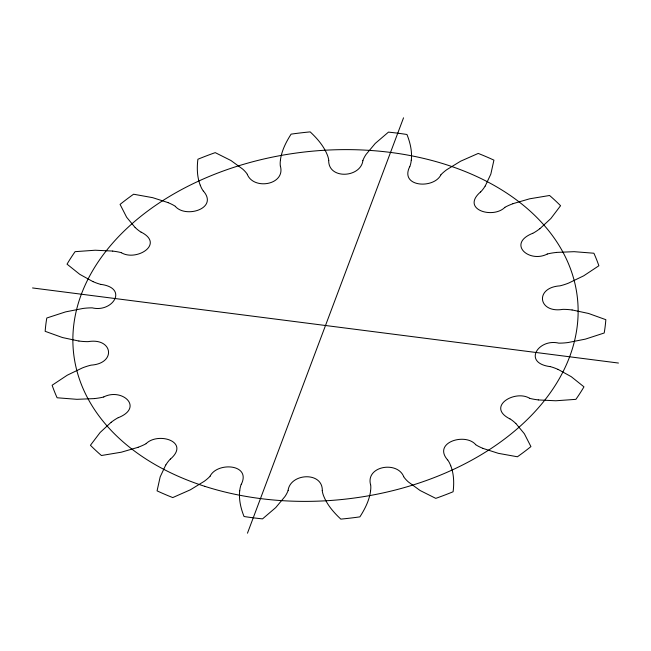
<?xml version="1.0" encoding="UTF-8"?>
<svg xmlns="http://www.w3.org/2000/svg" width="651" height="651" viewBox="0 0 651 651"><rect width="100%" height="100%" fill="white"/><g stroke="black" fill="none" stroke-linecap="round" stroke-linejoin="round"><path stroke-width="0.98" d="M239.698 490.781C238.73 499.553 240.797 508.39 244.044 516.512A281.574 194.177 -6.2 0 0 262.532 518.88L275.747 507.577L284.926 496.575A46.669 32.184 -6.2 0 0 288.198 490.325M411.302 160.219C412.27 151.447 410.203 142.61 406.956 134.488A281.574 194.177 -6.2 0 0 388.468 132.12L375.253 143.423L366.074 154.425A46.669 32.184 -6.2 0 0 362.802 160.675M280.426 159.821C281.745 150.527 286.082 141.959 291.111 134.139A281.574 194.177 -6.2 0 1 310.169 131.884C317.021 138.281 323.401 145.564 327.054 154.303A46.669 32.184 -6.2 0 1 328.788 160.569M370.574 491.18C369.255 500.473 364.918 509.041 359.889 516.861A281.574 194.177 -6.2 0 1 340.831 519.116C333.979 512.719 327.599 505.436 323.946 496.697A46.669 32.184 -6.2 0 1 322.212 490.431M362.9 160.683C360.508 177.861 328.495 179.676 328.69 160.585M288.1 490.317C290.492 473.139 322.505 471.324 322.31 490.415M247.47 533.185L403.53 117.815M241.301 484.311C251.514 463.96 217.41 461.762 210.159 476.044M409.699 166.689C399.486 187.04 433.59 189.238 440.841 174.956M165.793 464.928L160.17 476.874L157.078 490.862A281.574 194.177 -6.2 0 0 172.767 497.576L190.385 489.796L204.178 481.349A46.669 32.184 -6.2 0 0 210.249 476.076M485.207 186.072L490.83 174.126L493.922 160.138A281.574 194.177 -6.2 0 0 478.233 153.424L460.615 161.204L446.822 169.651A46.669 32.184 -6.2 0 0 440.751 174.924M170.448 459.061C190.556 441.63 158.169 431.711 146.133 443.616M480.552 191.939C460.444 209.37 492.831 219.289 504.867 207.384M111.158 422.263L100.14 432.476L90.432 445.276A281.574 194.177 -6.2 0 0 101.426 455.513L121.322 452.201L138.061 447.318M539.842 228.737L550.86 218.524L560.568 205.724A281.574 194.177 -6.2 0 0 549.574 195.487L529.678 198.799L512.939 203.682M118.295 417.69C144.221 407.331 121.957 387.646 103.737 396.939M532.705 233.31C506.779 243.669 529.043 263.354 547.263 254.061M556.442 252.409L574.117 251.677L593.891 253.231A281.574 194.177 -6.2 0 1 598.871 265.763L583.703 275.821L568.624 283.079A46.669 32.184 -6.2 0 1 559.893 285.862C534.438 287.555 538.092 313.579 562.912 309.355A46.669 32.184 -6.2 0 1 572.074 309.99M94.558 398.591L76.883 399.323L57.109 397.769A281.574 194.177 -6.2 0 1 52.129 385.237L67.297 375.179L82.376 367.921A46.669 32.184 -6.2 0 1 91.107 365.138C116.562 363.445 112.908 337.421 88.088 341.645A46.669 32.184 -6.2 0 1 78.926 341.01M112.713 251.066L95.233 250.228L75.093 251.66A281.574 194.177 -6.2 0 0 67.037 264.151L79.715 274.299L92.995 281.639M538.287 399.934L555.767 400.772L575.907 399.34A281.574 194.177 -6.2 0 0 583.963 386.849L571.285 376.701L558.005 369.361M32.55 287.954L618.45 363.046M572.099 309.949L588.569 313.465L605.837 319.682A281.574 194.177 -6.2 0 1 604.193 333.003L585.412 339.114L568.087 342.532A46.669 32.184 -6.2 0 1 558.753 343.142C538.507 338.203 522.322 362.786 549.924 366.594M78.901 341.051L62.431 337.535L45.163 331.318A281.574 194.177 -6.2 0 1 46.807 317.997L65.588 311.886L82.913 308.468A46.669 32.184 -6.2 0 1 92.247 307.858C112.493 312.797 128.678 288.214 101.076 284.406M121.485 252.775C136.181 261.556 165.061 244.255 141.137 232.122M529.515 398.225C514.819 389.444 485.939 406.745 509.863 418.878M168.178 202.64L152.651 197.66L133.585 194.226A281.574 194.177 -6.2 0 0 120.077 204.398L126.636 217.239L135.131 227.516M482.822 448.36L498.349 453.34L517.415 456.774A281.574 194.177 -6.2 0 0 530.923 446.602L524.364 433.761L515.869 423.484M175.331 206.391C185.763 218.541 218.581 208.491 203.429 191.101M475.669 444.609C465.237 432.459 432.419 442.509 447.571 459.899M247.29 174.37C253.727 190.352 285.439 184.925 280.443 166.298M403.71 476.63C397.273 460.648 365.561 466.075 370.557 484.702M450.777 465.79C453.926 474.026 454.195 483.091 453.104 491.757A281.574 194.177 -6.2 0 1 435.771 498.365L420.082 490.496L408.38 481.96A46.669 32.184 -6.2 0 1 403.612 476.662M200.223 185.209C197.074 176.974 196.805 167.909 197.896 159.243A281.574 194.177 -6.2 0 1 215.229 152.635L230.918 160.504L242.62 169.04A46.669 32.184 -6.2 0 1 247.388 174.338M547.239 253.996A46.669 32.184 -6.2 0 1 556.45 252.45M539.793 228.713A46.669 32.184 -6.2 0 1 532.762 233.359M504.81 207.335A46.669 32.184 -6.2 0 1 512.964 203.722M485.15 186.056A46.669 32.184 -6.2 0 1 480.633 191.98M411.245 160.219A46.669 32.184 -6.2 0 1 409.796 166.697M280.345 166.306A46.669 32.184 -6.2 0 1 280.491 159.829M203.34 191.142A46.669 32.184 -6.2 0 1 200.288 185.193M168.145 202.681A46.669 32.184 -6.2 0 1 175.404 206.334M141.064 232.179A46.669 32.184 -6.2 0 1 135.18 227.492M112.704 251.107A46.669 32.184 -6.2 0 1 121.525 252.71M101.035 284.471A46.669 32.184 -6.2 0 1 93.036 281.606M103.761 397.004A46.669 32.184 -6.2 0 1 94.55 398.55M111.207 422.287A46.669 32.184 -6.2 0 1 118.238 417.641M146.19 443.665A46.669 32.184 -6.2 0 1 138.036 447.278M165.85 464.944A46.669 32.184 -6.2 0 1 170.367 459.02M239.755 490.781A46.669 32.184 -6.2 0 1 241.204 484.303M370.655 484.694A46.669 32.184 -6.2 0 1 370.509 491.171M447.66 459.858A46.669 32.184 -6.2 0 1 450.712 465.807M482.855 448.319A46.669 32.184 -6.2 0 1 475.596 444.666M509.936 418.821A46.669 32.184 -6.2 0 1 515.82 423.508M538.296 399.893A46.669 32.184 -6.2 0 1 529.475 398.29M549.965 366.529A46.669 32.184 -6.2 0 1 557.964 369.394M204.748 486.321A253.41 174.761 -6.2 0 0 578.055 306.759A253.41 174.761 -6.2 0 0 193.689 183.419A253.41 174.761 -6.2 0 0 204.748 486.321"/></g></svg>
